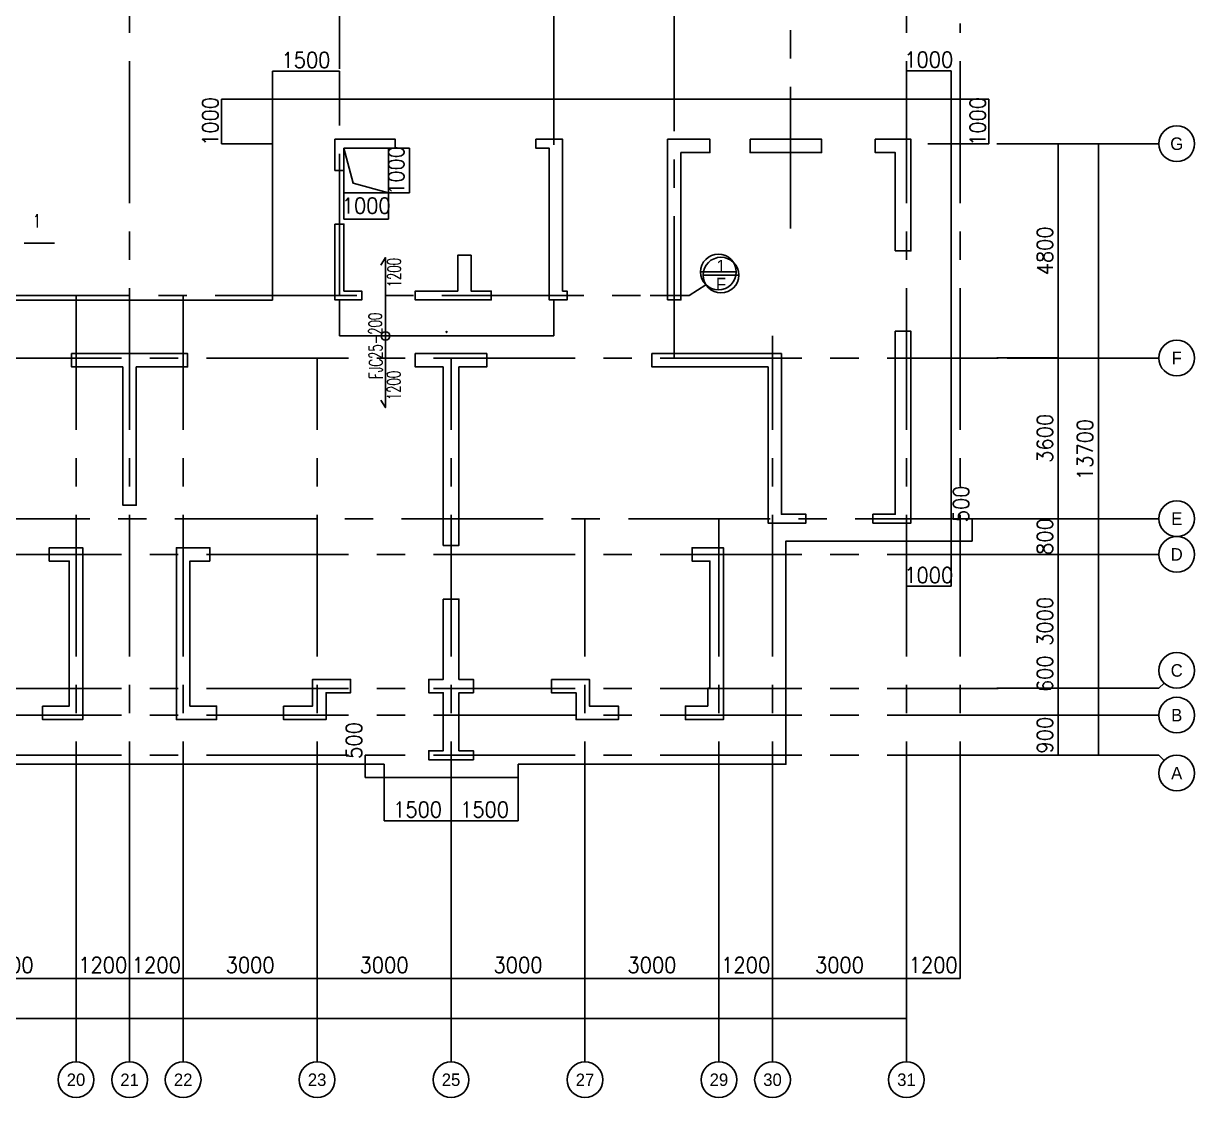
# Model space of a CAD drawing. Extents: x 628064 to 789462, y -248497 to 145317.
# Drawn here: x 701262 to 727493, y 17144 to 41208 of the extents above; entities that cross this region are included whole.
import ezdxf
from ezdxf.enums import TextEntityAlignment as Align

# ---------------------------------------------------------------- set-up
doc = ezdxf.new("R2010")
doc.units = 0
doc.header["$LTSCALE"] = 100
doc.linetypes.add('CENTER', pattern=[50.800000000000004, 31.75, -6.35, 6.35, -6.35])
for name, color, linetype in [('1508', 2, 'Continuous'), ('AXIS', 3, 'Continuous'), ('DIM', 3, 'Continuous'), ('dim-wall', 7, 'Continuous'), ('JSK', 4, 'Continuous'), ('PAXIS', 253, 'CENTER'), ('PUB_DIM', 3, 'Continuous'), ('s索引', 6, 'Continuous'), ('支座钢筋标注', 173, 'Continuous'), ('板底钢筋', 24, 'Continuous'), ('砼墙', 3, 'Continuous')]:
    doc.layers.add(name, color=color, linetype=linetype)
doc.styles.add('cadreader_textstyle', font='cadreader_textstyle')
doc.styles.get("Standard").update_dxf_attribs({"font": 'standard'})
doc.dimstyles.get("Standard").update_dxf_attribs({"dimtxt": 351, "dimasz": 0.18, "dimexe": 0.18, "dimexo": 0.0625, "dimgap": 0.09, "dimtad": 0, "dimtoh": 1, "dimdec": 0, "dimzin": 0, "dimdsep": 46, "dimcen": 0.09, "dimadec": 0, "dimazin": 0, "dimtfac": 1, "dimtdec": 4, "dimtofl": 0, "dimtmove": 0, "dimatfit": 3, "dimfxl": 250, "dimtolj": 1, "dimtzin": 0, "dimarcsym": 0})

# ---------------------------------------------------------------- blocks, each defined once
blk = doc.blocks.new('*D343')
at = {"layer": 'PUB_DIM', "color": 0, "linetype": 'ByBlock', "lineweight": -2}
for p, q in [((671840.0214412387, 21945.73490595532), (671840.0214412387, 18913.47381336927)), ((721040.0214412382, 21945.73490595532), (721040.0214412382, 18913.47381336927)), ((671840.0214412387, 18913.65381336927), (721040.0214412382, 18913.65381336927))]:
    blk.add_line(p, q, dxfattribs=at)
for points in [[(671840.0214412387, 18913.65381336927), (671840.2014412388, 18913.68378586463), (671840.2014412388, 18913.62384087391)], [(721040.0214412382, 18913.65381336927), (721039.8414412382, 18913.62384087391), (721039.8414412382, 18913.68378586463)]]:
    blk.add_solid(points, dxfattribs=at)
at = {"layer": 'PUB_DIM', "color": 0, "linetype": 'Continuous', "lineweight": -2, "insert": (696440.0214412385, 19213.65381336927), "char_height": 351, "width": 1168.050000000001, "attachment_point": 5}
blk.add_mtext('49200', dxfattribs=at)
blk = doc.blocks.new('*D565')
at = {"layer": 'PUB_DIM', "color": 0, "linetype": 'ByBlock', "lineweight": -2}
for p, q in [((723066.3056845691, 25713.34256785729), (724440.2015199206, 25713.34256785729)), ((724440.0215199206, 24813.65380060899), (724440.0215199206, 25713.34256785729)), ((723066.3056845691, 24813.65380060899), (724440.2015199206, 24813.65380060899))]:
    blk.add_line(p, q, dxfattribs=at)
for points in [[(724440.0215199206, 25713.34256785729), (724440.051492416, 25713.16256785729), (724439.9915474252, 25713.16256785729)], [(724440.0215199206, 24813.65380060899), (724439.9915474252, 24813.83380060899), (724440.051492416, 24813.83380060899)]]:
    blk.add_solid(points, dxfattribs=at)
at = {"layer": 'PUB_DIM', "color": 0, "linetype": 'Continuous', "lineweight": -2, "insert": (724140.0215199206, 25263.49818423326), "char_height": 351, "width": 651.2999999999993, "attachment_point": 5, "rotation": 90}
blk.add_mtext('900', dxfattribs=at)
blk = doc.blocks.new('*D247')
at = {"layer": 'PUB_DIM', "color": 0, "linetype": 'ByBlock', "lineweight": -2}
for p, q in [((723066.3056845691, 29313.34256785741), (724440.2015199206, 29313.34256785741)), ((724440.0215199206, 26313.65341672865), (724440.0215199206, 29313.34256785741)), ((723066.3056845691, 26313.65341672865), (724440.2015199206, 26313.65341672865))]:
    blk.add_line(p, q, dxfattribs=at)
for points in [[(724440.0215199206, 29313.34256785741), (724440.051492416, 29313.16256785741), (724439.9915474252, 29313.16256785741)], [(724440.0215199206, 26313.65341672865), (724439.9915474252, 26313.83341672865), (724440.051492416, 26313.83341672865)]]:
    blk.add_solid(points, dxfattribs=at)
at = {"layer": 'PUB_DIM', "color": 0, "linetype": 'Continuous', "lineweight": -2, "insert": (724140.0215199206, 27813.49799229315), "char_height": 351, "width": 912.5999999999997, "attachment_point": 5, "rotation": 90}
blk.add_mtext('3000', dxfattribs=at)
blk = doc.blocks.new('*D354')
at = {"layer": 'PUB_DIM', "color": 0, "linetype": 'ByBlock', "lineweight": -2}
for p, q in [((723066.3056845691, 38513.65380060899), (725340.2015199206, 38513.65380060899)), ((725340.0215199206, 24813.65380060899), (725340.0215199206, 38513.65380060899)), ((723066.3056845691, 24813.65380060899), (725340.2015199206, 24813.65380060899))]:
    blk.add_line(p, q, dxfattribs=at)
for points in [[(725340.0215199206, 38513.65380060899), (725340.051492416, 38513.47380060899), (725339.9915474252, 38513.47380060899)], [(725340.0215199206, 24813.65380060899), (725339.9915474252, 24813.83380060899), (725340.051492416, 24813.83380060899)]]:
    blk.add_solid(points, dxfattribs=at)
at = {"layer": 'PUB_DIM', "color": 0, "linetype": 'Continuous', "lineweight": -2, "insert": (725040.0215199206, 31663.65380060911), "char_height": 351, "width": 1056.899999999999, "attachment_point": 5, "rotation": 90}
blk.add_mtext('13700', dxfattribs=at)
blk = doc.blocks.new('*D87')
at = {"layer": 'PUB_DIM', "color": 0, "linetype": 'ByBlock', "lineweight": -2}
for p, q in [((721040.0214412364, 21945.73490595532), (721040.0214412364, 19813.47381336927)), ((722240.0213625551, 21945.73490595532), (722240.0213625551, 19813.47381336927)), ((721040.0214412364, 19813.65381336927), (722240.0213625551, 19813.65381336927))]:
    blk.add_line(p, q, dxfattribs=at)
for points in [[(721040.0214412364, 19813.65381336927), (721040.2014412364, 19813.68378586463), (721040.2014412364, 19813.62384087391)], [(722240.0213625551, 19813.65381336927), (722239.841362555, 19813.62384087391), (722239.841362555, 19813.68378586463)]]:
    blk.add_solid(points, dxfattribs=at)
at = {"layer": 'PUB_DIM', "color": 0, "linetype": 'Continuous', "lineweight": -2, "insert": (721640.0214018957, 20113.65381336927), "char_height": 351, "width": 807.299999999999, "attachment_point": 5}
blk.add_mtext('1200', dxfattribs=at)
blk = doc.blocks.new('*D517')
at = {"layer": 'PUB_DIM', "color": 0, "linetype": 'ByBlock', "lineweight": -2}
for p, q in [((718040.0214412364, 21945.73490595532), (718040.0214412364, 19813.47381336927)), ((721040.0214412364, 21945.73490595532), (721040.0214412364, 19813.47381336927)), ((718040.0214412364, 19813.65381336927), (721040.0214412364, 19813.65381336927))]:
    blk.add_line(p, q, dxfattribs=at)
for points in [[(718040.0214412364, 19813.65381336927), (718040.2014412364, 19813.68378586463), (718040.2014412364, 19813.62384087391)], [(721040.0214412364, 19813.65381336927), (721039.8414412363, 19813.62384087391), (721039.8414412363, 19813.68378586463)]]:
    blk.add_solid(points, dxfattribs=at)
at = {"layer": 'PUB_DIM', "color": 0, "linetype": 'Continuous', "lineweight": -2, "insert": (719540.0214412363, 20113.65381336927), "char_height": 351, "width": 912.5999999999997, "attachment_point": 5}
blk.add_mtext('3000', dxfattribs=at)
blk = doc.blocks.new('*D152')
at = {"layer": 'PUB_DIM', "color": 0, "linetype": 'ByBlock', "lineweight": -2}
for p, q in [((716840.0214412368, 21945.73490595532), (716840.0214412368, 19813.47381336927)), ((718040.0214412364, 21945.73490595532), (718040.0214412364, 19813.47381336927)), ((716840.0214412368, 19813.65381336927), (718040.0214412364, 19813.65381336927))]:
    blk.add_line(p, q, dxfattribs=at)
for points in [[(716840.0214412368, 19813.65381336927), (716840.2014412369, 19813.68378586463), (716840.2014412369, 19813.62384087391)], [(718040.0214412364, 19813.65381336927), (718039.8414412363, 19813.62384087391), (718039.8414412363, 19813.68378586463)]]:
    blk.add_solid(points, dxfattribs=at)
at = {"layer": 'PUB_DIM', "color": 0, "linetype": 'Continuous', "lineweight": -2, "insert": (717440.0214412367, 20113.65381336927), "char_height": 351, "width": 807.299999999999, "attachment_point": 5}
blk.add_mtext('1200', dxfattribs=at)
blk = doc.blocks.new('*D597')
at = {"layer": 'PUB_DIM', "color": 0, "linetype": 'ByBlock', "lineweight": -2}
for p, q in [((713840.0214412365, 21945.73490595532), (713840.0214412365, 19813.47381336927)), ((716840.0214412368, 21945.73490595532), (716840.0214412368, 19813.47381336927)), ((713840.0214412365, 19813.65381336927), (716840.0214412368, 19813.65381336927))]:
    blk.add_line(p, q, dxfattribs=at)
for points in [[(713840.0214412365, 19813.65381336927), (713840.2014412365, 19813.68378586463), (713840.2014412365, 19813.62384087391)], [(716840.0214412368, 19813.65381336927), (716839.8414412368, 19813.62384087391), (716839.8414412368, 19813.68378586463)]]:
    blk.add_solid(points, dxfattribs=at)
at = {"layer": 'PUB_DIM', "color": 0, "linetype": 'Continuous', "lineweight": -2, "insert": (715340.0214412366, 20113.65381336927), "char_height": 351, "width": 912.5999999999997, "attachment_point": 5}
blk.add_mtext('3000', dxfattribs=at)
blk = doc.blocks.new('*D313')
at = {"layer": 'PUB_DIM', "color": 0, "linetype": 'ByBlock', "lineweight": -2}
for p, q in [((710840.021441236, 21945.73490595532), (710840.021441236, 19813.47381336927)), ((713840.0214412365, 21945.73490595532), (713840.0214412365, 19813.47381336927)), ((710840.021441236, 19813.65381336927), (713840.0214412365, 19813.65381336927))]:
    blk.add_line(p, q, dxfattribs=at)
for points in [[(710840.021441236, 19813.65381336927), (710840.2014412361, 19813.68378586463), (710840.2014412361, 19813.62384087391)], [(713840.0214412365, 19813.65381336927), (713839.8414412364, 19813.62384087391), (713839.8414412364, 19813.68378586463)]]:
    blk.add_solid(points, dxfattribs=at)
at = {"layer": 'PUB_DIM', "color": 0, "linetype": 'Continuous', "lineweight": -2, "insert": (712340.0214412363, 20113.65381336927), "char_height": 351, "width": 912.5999999999997, "attachment_point": 5}
blk.add_mtext('3000', dxfattribs=at)
blk = doc.blocks.new('*D748')
at = {"layer": 'PUB_DIM', "color": 0, "linetype": 'ByBlock', "lineweight": -2}
for p, q in [((707840.0214412361, 21945.73490595532), (707840.0214412361, 19813.47381336927)), ((710840.021441236, 21945.73490595532), (710840.021441236, 19813.47381336927)), ((707840.0214412361, 19813.65381336927), (710840.021441236, 19813.65381336927))]:
    blk.add_line(p, q, dxfattribs=at)
for points in [[(707840.0214412361, 19813.65381336927), (707840.2014412362, 19813.68378586463), (707840.2014412362, 19813.62384087391)], [(710840.021441236, 19813.65381336927), (710839.841441236, 19813.62384087391), (710839.841441236, 19813.68378586463)]]:
    blk.add_solid(points, dxfattribs=at)
at = {"layer": 'PUB_DIM', "color": 0, "linetype": 'Continuous', "lineweight": -2, "insert": (709340.0214412361, 20113.65381336927), "char_height": 351, "width": 912.5999999999997, "attachment_point": 5}
blk.add_mtext('3000', dxfattribs=at)
blk = doc.blocks.new('*D379')
at = {"layer": 'PUB_DIM', "color": 0, "linetype": 'ByBlock', "lineweight": -2}
for p, q in [((704840.0214412364, 21945.73490595532), (704840.0214412364, 19813.47381336927)), ((707840.0214412361, 21945.73490595532), (707840.0214412361, 19813.47381336927)), ((704840.0214412364, 19813.65381336927), (707840.0214412361, 19813.65381336927))]:
    blk.add_line(p, q, dxfattribs=at)
for points in [[(704840.0214412364, 19813.65381336927), (704840.2014412364, 19813.68378586463), (704840.2014412364, 19813.62384087391)], [(707840.0214412361, 19813.65381336927), (707839.8414412361, 19813.62384087391), (707839.8414412361, 19813.68378586463)]]:
    blk.add_solid(points, dxfattribs=at)
at = {"layer": 'PUB_DIM', "color": 0, "linetype": 'Continuous', "lineweight": -2, "insert": (706340.0214412363, 20113.65381336927), "char_height": 351, "width": 912.5999999999997, "attachment_point": 5}
blk.add_mtext('3000', dxfattribs=at)
blk = doc.blocks.new('*D65')
at = {"layer": 'PUB_DIM', "color": 0, "linetype": 'ByBlock', "lineweight": -2}
for p, q in [((703640.0214412364, 21945.73490595532), (703640.0214412364, 19813.47381336927)), ((704840.0214412364, 21945.73490595532), (704840.0214412364, 19813.47381336927)), ((703640.0214412364, 19813.65381336927), (704840.0214412364, 19813.65381336927))]:
    blk.add_line(p, q, dxfattribs=at)
for points in [[(703640.0214412364, 19813.65381336927), (703640.2014412364, 19813.68378586463), (703640.2014412364, 19813.62384087391)], [(704840.0214412364, 19813.65381336927), (704839.8414412363, 19813.62384087391), (704839.8414412363, 19813.68378586463)]]:
    blk.add_solid(points, dxfattribs=at)
at = {"layer": 'PUB_DIM', "color": 0, "linetype": 'Continuous', "lineweight": -2, "insert": (704240.0214412364, 20113.65381336927), "char_height": 351, "width": 807.299999999999, "attachment_point": 5}
blk.add_mtext('1200', dxfattribs=at)
blk = doc.blocks.new('*D632')
at = {"layer": 'PUB_DIM', "color": 0, "linetype": 'ByBlock', "lineweight": -2}
for p, q in [((702440.0214412378, 21945.73490595532), (702440.0214412378, 19813.47381336927)), ((703640.0214412364, 21945.73490595532), (703640.0214412364, 19813.47381336927)), ((702440.0214412378, 19813.65381336927), (703640.0214412364, 19813.65381336927))]:
    blk.add_line(p, q, dxfattribs=at)
for points in [[(702440.0214412378, 19813.65381336927), (702440.2014412378, 19813.68378586463), (702440.2014412378, 19813.62384087391)], [(703640.0214412364, 19813.65381336927), (703639.8414412363, 19813.62384087391), (703639.8414412363, 19813.68378586463)]]:
    blk.add_solid(points, dxfattribs=at)
at = {"layer": 'PUB_DIM', "color": 0, "linetype": 'Continuous', "lineweight": -2, "insert": (703040.0214412371, 20113.65381336927), "char_height": 351, "width": 807.299999999999, "attachment_point": 5}
blk.add_mtext('1200', dxfattribs=at)
blk = doc.blocks.new('*D359')
at = {"layer": 'PUB_DIM', "color": 0, "linetype": 'ByBlock', "lineweight": -2}
for p, q in [((699440.0214412374, 21945.73490595532), (699440.0214412374, 19813.47381336927)), ((702440.0214412378, 21945.73490595532), (702440.0214412378, 19813.47381336927)), ((699440.0214412374, 19813.65381336927), (702440.0214412378, 19813.65381336927))]:
    blk.add_line(p, q, dxfattribs=at)
for points in [[(699440.0214412374, 19813.65381336927), (699440.2014412375, 19813.68378586463), (699440.2014412375, 19813.62384087391)], [(702440.0214412378, 19813.65381336927), (702439.8414412377, 19813.62384087391), (702439.8414412377, 19813.68378586463)]]:
    blk.add_solid(points, dxfattribs=at)
at = {"layer": 'PUB_DIM', "color": 0, "linetype": 'Continuous', "lineweight": -2, "insert": (700940.0214412377, 20113.65381336927), "char_height": 351, "width": 912.5999999999997, "attachment_point": 5}
blk.add_mtext('3000', dxfattribs=at)
blk = doc.blocks.new('*D454')
at = {"layer": 'PUB_DIM', "color": 0, "linetype": 'ByBlock', "lineweight": -2}
for p, q in [((723066.3056845691, 30113.6538133716), (724440.2015199206, 30113.6538133716)), ((724440.0215199206, 29313.65380060876), (724440.0215199206, 30113.6538133716)), ((723066.3056845691, 29313.65380060876), (724440.2015199206, 29313.65380060876))]:
    blk.add_line(p, q, dxfattribs=at)
for points in [[(724440.0215199206, 30113.6538133716), (724440.051492416, 30113.4738133716), (724439.9915474252, 30113.4738133716)], [(724440.0215199206, 29313.65380060876), (724439.9915474252, 29313.83380060876), (724440.051492416, 29313.83380060876)]]:
    blk.add_solid(points, dxfattribs=at)
at = {"layer": 'PUB_DIM', "color": 0, "linetype": 'Continuous', "lineweight": -2, "insert": (724140.0215199206, 29713.6538069903), "char_height": 351, "width": 663.0000000000007, "attachment_point": 5, "rotation": 90}
blk.add_mtext('800', dxfattribs=at)
blk = doc.blocks.new('*D132')
at = {"layer": 'PUB_DIM', "color": 0, "linetype": 'ByBlock', "lineweight": -2}
for p, q in [((723066.3056845691, 33713.65380060899), (724440.2015199206, 33713.65380060899)), ((724440.0215199206, 30113.6538133716), (724440.0215199206, 33713.65380060899)), ((723066.3056845691, 30113.6538133716), (724440.2015199206, 30113.6538133716))]:
    blk.add_line(p, q, dxfattribs=at)
for points in [[(724440.0215199206, 33713.65380060899), (724440.051492416, 33713.47380060899), (724439.9915474252, 33713.47380060899)], [(724440.0215199206, 30113.6538133716), (724439.9915474252, 30113.8338133716), (724440.051492416, 30113.8338133716)]]:
    blk.add_solid(points, dxfattribs=at)
at = {"layer": 'PUB_DIM', "color": 0, "linetype": 'Continuous', "lineweight": -2, "insert": (724140.0215199206, 31913.65380699041), "char_height": 351, "width": 906.7499999999995, "attachment_point": 5, "rotation": 90}
blk.add_mtext('3600', dxfattribs=at)
blk = doc.blocks.new('*D518')
at = {"layer": 'PUB_DIM', "color": 0, "linetype": 'ByBlock', "lineweight": -2}
for p, q in [((723066.3056845691, 38513.65380060891), (724440.2015199206, 38513.65380060891)), ((724440.0215199206, 33713.65380060899), (724440.0215199206, 38513.65380060891)), ((723066.3056845691, 33713.65380060899), (724440.2015199206, 33713.65380060899))]:
    blk.add_line(p, q, dxfattribs=at)
for points in [[(724440.0215199206, 38513.65380060891), (724440.051492416, 38513.47380060891), (724439.9915474252, 38513.47380060891)], [(724440.0215199206, 33713.65380060899), (724439.9915474252, 33713.83380060899), (724440.051492416, 33713.83380060899)]]:
    blk.add_solid(points, dxfattribs=at)
at = {"layer": 'PUB_DIM', "color": 0, "linetype": 'Continuous', "lineweight": -2, "insert": (724140.0215199206, 36113.65380060906), "char_height": 351, "width": 924.2999999999987, "attachment_point": 5, "rotation": 90}
blk.add_mtext('4800', dxfattribs=at)
blk = doc.blocks.new('*D197')
at = {"layer": 'PUB_DIM', "color": 0, "linetype": 'ByBlock', "lineweight": -2}
for p, q in [((723066.3056845691, 26313.65341672865), (724440.2015199206, 26313.65341672865)), ((724440.0215199206, 25713.34256785729), (724440.0215199206, 26313.65341672865)), ((723066.3056845691, 25713.34256785729), (724440.2015199206, 25713.34256785729))]:
    blk.add_line(p, q, dxfattribs=at)
for points in [[(724440.0215199206, 26313.65341672865), (724440.051492416, 26313.47341672865), (724439.9915474252, 26313.47341672865)], [(724440.0215199206, 25713.34256785729), (724439.9915474252, 25713.52256785729), (724440.051492416, 25713.52256785729)]]:
    blk.add_solid(points, dxfattribs=at)
at = {"layer": 'PUB_DIM', "color": 0, "linetype": 'Continuous', "lineweight": -2, "insert": (724140.0215199206, 26639.39341672877), "char_height": 351, "width": 651.2999999999993, "attachment_point": 5, "rotation": 90}
blk.add_mtext('600', dxfattribs=at)
blk = doc.blocks.new('*D229')
at = {"layer": 'dim-wall', "color": 0, "linetype": 'ByBlock', "lineweight": -2}
for p, q in [((708340.0215194642, 35013.5913007126), (708340.0215194642, 34206.26487585476)), ((713140.0215194642, 35013.5913007126), (713140.0215194642, 34206.26487585476)), ((708340.0215194642, 34206.44487585476), (713140.0215194642, 34206.44487585476))]:
    blk.add_line(p, q, dxfattribs=at)
for points in [[(708340.0215194642, 34206.44487585476), (708340.2015194643, 34206.47484835012), (708340.2015194643, 34206.4149033594)], [(713140.0215194642, 34206.44487585476), (713139.8415194642, 34206.4149033594), (713139.8415194642, 34206.47484835012)]]:
    blk.add_solid(points, dxfattribs=at)
at = {"layer": 'dim-wall', "color": 0, "linetype": 'Continuous', "lineweight": -2, "insert": (710740.0215194643, 34456.44487585476), "char_height": 351, "width": 23.40000000000005, "attachment_point": 5}
blk.add_mtext('.', dxfattribs=at)
blk = doc.blocks.new('*D273')
at = {"layer": 'dim-wall', "color": 0, "linetype": 'ByBlock', "lineweight": -2}
for p, q in [((708440.0214417984, 37413.59130071216), (708440.0214417984, 36823.74567643147)), ((709439.9863160866, 37413.59242351274), (709439.9863160866, 36823.74567643147)), ((708440.0214417984, 36823.92567643147), (709439.9863160866, 36823.92567643147))]:
    blk.add_line(p, q, dxfattribs=at)
for points in [[(708440.0214417984, 36823.92567643147), (708440.2014417985, 36823.95564892683), (708440.2014417985, 36823.89570393611)], [(709439.9863160866, 36823.92567643147), (709439.8063160866, 36823.89570393611), (709439.8063160866, 36823.95564892683)]]:
    blk.add_solid(points, dxfattribs=at)
at = {"layer": 'dim-wall', "color": 0, "linetype": 'Continuous', "lineweight": -2, "insert": (708940.0038789425, 37123.92567643147), "char_height": 351, "width": 807.299999999999, "attachment_point": 5}
blk.add_mtext('1000', dxfattribs=at)
blk = doc.blocks.new('*D692')
at = {"layer": 'dim-wall', "color": 0, "linetype": 'ByBlock', "lineweight": -2}
for p, q in [((709440.0839417975, 38413.65380071048), (709911.7564467151, 38413.65380071048)), ((709911.576446715, 38413.65380071048), (709911.576446715, 37413.65492351274)), ((709440.0839417984, 37413.65492351274), (709911.7564467151, 37413.65492351274))]:
    blk.add_line(p, q, dxfattribs=at)
for points in [[(709911.576446715, 38413.65380071048), (709911.6064192104, 38413.47380071048), (709911.5464742196, 38413.47380071048)], [(709911.576446715, 37413.65492351274), (709911.5464742196, 37413.83492351274), (709911.6064192104, 37413.83492351274)]]:
    blk.add_solid(points, dxfattribs=at)
at = {"layer": 'dim-wall', "color": 0, "linetype": 'Continuous', "lineweight": -2, "insert": (709611.576446715, 37913.65436211172), "char_height": 351, "width": 807.299999999999, "attachment_point": 5, "rotation": 90}
blk.add_mtext('1000', dxfattribs=at)
blk = doc.blocks.new('*D211')
at = {"layer": 'DIM', "color": 0, "linetype": 'ByBlock', "lineweight": -2}
for p, q in [((709340.0215492687, 24312.28023980907), (709340.0215492687, 23347.14275405412)), ((710840.021455969, 24312.28023980905), (710840.021455969, 23347.14275405412)), ((709340.0215492687, 23347.32275405412), (710840.021455969, 23347.32275405412))]:
    blk.add_line(p, q, dxfattribs=at)
for points in [[(709340.0215492687, 23347.32275405412), (709340.2015492688, 23347.35272654948), (709340.2015492688, 23347.29278155876)], [(710840.021455969, 23347.32275405412), (710839.8414559689, 23347.29278155876), (710839.8414559689, 23347.35272654948)]]:
    blk.add_solid(points, dxfattribs=at)
at = {"layer": 'DIM', "color": 0, "linetype": 'Continuous', "lineweight": -2, "insert": (710090.0215026188, 23597.32275405412), "char_height": 351, "width": 807.299999999999, "attachment_point": 5}
blk.add_mtext('1500', dxfattribs=at)
blk = doc.blocks.new('*D643')
at = {"layer": 'DIM', "color": 0, "linetype": 'ByBlock', "lineweight": -2}
for p, q in [((710840.021455969, 24312.28023980905), (710840.021455969, 23347.14275405412)), ((712340.0215492686, 24312.28023980904), (712340.0215492686, 23347.14275405412)), ((710840.021455969, 23347.32275405412), (712340.0215492686, 23347.32275405412))]:
    blk.add_line(p, q, dxfattribs=at)
for points in [[(710840.021455969, 23347.32275405412), (710840.201455969, 23347.35272654948), (710840.201455969, 23347.29278155876)], [(712340.0215492686, 23347.32275405412), (712339.8415492686, 23347.29278155876), (712339.8415492686, 23347.35272654948)]]:
    blk.add_solid(points, dxfattribs=at)
at = {"layer": 'DIM', "color": 0, "linetype": 'Continuous', "lineweight": -2, "insert": (711590.0215026188, 23597.32275405412), "char_height": 351, "width": 807.299999999999, "attachment_point": 5}
blk.add_mtext('1500', dxfattribs=at)
blk = doc.blocks.new('*D299')
at = {"layer": 'DIM', "color": 0, "linetype": 'ByBlock', "lineweight": -2}
for p, q in [((709339.9590492687, 24812.34256785729), (708917.9333235604, 24812.34256785729)), ((708918.1133235605, 24312.34273980907), (708918.1133235605, 24812.34256785729)), ((709339.9590492687, 24312.34273980907), (708917.9333235604, 24312.34273980907))]:
    blk.add_line(p, q, dxfattribs=at)
for points in [[(708918.1133235605, 24812.34256785729), (708918.1432960558, 24812.16256785729), (708918.083351065, 24812.16256785729)], [(708918.1133235605, 24312.34273980907), (708918.083351065, 24312.52273980907), (708918.1432960558, 24312.52273980907)]]:
    blk.add_solid(points, dxfattribs=at)
at = {"layer": 'DIM', "color": 0, "linetype": 'Continuous', "lineweight": -2, "insert": (708668.1133235605, 25143.9325678574), "char_height": 351, "width": 663.0000000000007, "attachment_point": 5, "rotation": 90}
blk.add_mtext('500', dxfattribs=at)
blk = doc.blocks.new('*D361')
at = {"layer": 'DIM', "color": 0, "linetype": 'ByBlock', "lineweight": -2}
for p, q in [((721522.2598018035, 39512.3423501966), (722887.7497982192, 39512.34233906912)), ((722887.5697900701, 38512.34235183221), (722887.5697982191, 39512.34233907059)), ((721522.2597936344, 38512.34236295822), (722887.7497900701, 38512.34235183074))]:
    blk.add_line(p, q, dxfattribs=at)
for points in [[(722887.5697982191, 39512.34233907059), (722887.599770713, 39512.16233907035), (722887.5398257223, 39512.16233907084)], [(722887.5697900701, 38512.34235183221), (722887.5398175762, 38512.52235183246), (722887.5997625669, 38512.52235183196)]]:
    blk.add_solid(points, dxfattribs=at)
at = {"layer": 'DIM', "color": 0, "linetype": 'Continuous', "lineweight": -2, "insert": (722637.5697982191, 39012.34235657804), "char_height": 351, "width": 807.299999999999, "attachment_point": 5, "rotation": 89.99999953309253}
blk.add_mtext('1000', dxfattribs=at)
blk = doc.blocks.new('*D29')
at = {"layer": 'DIM', "color": 0, "linetype": 'ByBlock', "lineweight": -2}
for p, q in [((721040.0215125396, 39512.40485413605), (721040.0215177219, 40147.19841238781)), ((721040.0215177204, 40147.01841238781), (722040.0215414106, 40147.01840422418)), ((722040.0215362298, 39512.40484596695), (722040.0215414121, 40147.19840422418))]:
    blk.add_line(p, q, dxfattribs=at)
for points in [[(721040.0215177204, 40147.01841238781), (721040.2015177207, 40147.04838488169), (721040.2015177201, 40146.98843989098)], [(722040.0215414106, 40147.01840422418), (722039.8415414103, 40146.98843173029), (722039.8415414109, 40147.04837672101)]]:
    blk.add_solid(points, dxfattribs=at)
at = {"layer": 'DIM', "color": 0, "linetype": 'Continuous', "lineweight": -2, "insert": (721540.0215316063, 40397.01840830599), "char_height": 351, "width": 807.299999999999, "attachment_point": 5, "rotation": 359.99999953225876}
blk.add_mtext('1000', dxfattribs=at)
blk = doc.blocks.new('*D463')
at = {"layer": 'DIM', "color": 0, "linetype": 'ByBlock', "lineweight": -2}
for p, q in [((721703.3950369701, 30112.34236147851), (722514.7084304726, 30112.34235486706)), ((722514.5284304726, 30112.34235486852), (722514.528426398, 29612.34234210689)), ((721703.3950328855, 29612.34234871688), (722514.7084263981, 29612.34234210543))]:
    blk.add_line(p, q, dxfattribs=at)
for points in [[(722514.5284304726, 30112.34235486852), (722514.5584029665, 30112.16235486828), (722514.4984579758, 30112.16235486877)], [(722514.528426398, 29612.34234210689), (722514.4984539042, 29612.52234210714), (722514.5583988948, 29612.52234210665)]]:
    blk.add_solid(points, dxfattribs=at)
at = {"layer": 'DIM', "color": 0, "linetype": 'Continuous', "lineweight": -2, "insert": (722264.5284311376, 30443.93236147914), "char_height": 351, "width": 663.0000000000007, "attachment_point": 5, "rotation": 89.99999953309253}
blk.add_mtext('500', dxfattribs=at)
blk = doc.blocks.new('*D135')
at = {"layer": 'DIM', "color": 0, "linetype": 'ByBlock', "lineweight": -2}
for p, q in [((706840.0215362296, 39512.40497013713), (706840.0215413449, 40138.98575018325)), ((708340.0215107278, 40138.80573793782), (706840.0215413434, 40138.80575018325)), ((708340.021505614, 39512.40495788349), (708340.0215107293, 40138.98573793782))]:
    blk.add_line(p, q, dxfattribs=at)
for points in [[(706840.0215413434, 40138.80575018325), (706840.2015413437, 40138.83572267714), (706840.2015413431, 40138.77577768642)], [(708340.0215107278, 40138.80573793782), (708339.8415107275, 40138.77576544393), (708339.8415107281, 40138.83571043464)]]:
    blk.add_solid(points, dxfattribs=at)
at = {"layer": 'DIM', "color": 0, "linetype": 'Continuous', "lineweight": -2, "insert": (707590.0215280765, 40388.80574406053), "char_height": 351, "width": 807.299999999999, "attachment_point": 5, "rotation": 359.99999953225876}
blk.add_mtext('1500', dxfattribs=at)
blk = doc.blocks.new('*D619')
at = {"layer": 'DIM', "color": 0, "linetype": 'ByBlock', "lineweight": -2}
for p, q in [((706839.9590362292, 39512.34247013764), (705697.7436254531, 39512.34247944564)), ((705697.9236254531, 39512.34247944417), (705697.9236173041, 38512.34249220579)), ((706839.9590280601, 38512.34248289926), (705697.743617304, 38512.34249220726))]:
    blk.add_line(p, q, dxfattribs=at)
for points in [[(705697.9236254531, 39512.34247944417), (705697.953597947, 39512.16247944393), (705697.8936529564, 39512.16247944442)], [(705697.9236173041, 38512.34249220579), (705697.8936448102, 38512.52249220604), (705697.9535898009, 38512.52249220554)]]:
    blk.add_solid(points, dxfattribs=at)
at = {"layer": 'DIM', "color": 0, "linetype": 'Continuous', "lineweight": -2, "insert": (705447.9236173041, 39012.34247651806), "char_height": 351, "width": 807.299999999999, "attachment_point": 5, "rotation": 89.99999953309253}
blk.add_mtext('1000', dxfattribs=at)
blk = doc.blocks.new('*D388')
at = {"layer": 'DIM', "color": 0, "linetype": 'ByBlock', "lineweight": -2}
for p, q in [((721040.0214721014, 29612.27985005152), (721040.0214638211, 28597.98065019441)), ((722040.0214553549, 29612.27984596695), (722040.0214470745, 28597.98064203079)), ((722040.021447076, 28598.16064203079), (721040.0214638226, 28598.16065019441))]:
    blk.add_line(p, q, dxfattribs=at)
for points in [[(721040.0214638226, 28598.16065019441), (721040.2014638229, 28598.1906226883), (721040.2014638223, 28598.13067769758)], [(722040.021447076, 28598.16064203079), (722039.8414470757, 28598.1306695369), (722039.8414470763, 28598.19061452762)]]:
    blk.add_solid(points, dxfattribs=at)
at = {"layer": 'DIM', "color": 0, "linetype": 'Continuous', "lineweight": -2, "insert": (721540.02145749, 28848.1606461126), "char_height": 351, "width": 807.299999999999, "attachment_point": 5, "rotation": 359.99999953225876}
blk.add_mtext('1000', dxfattribs=at)
blk = doc.blocks.new('ts_idx')
at = {"color": 0, "linetype": 'ByBlock', "lineweight": -2}
blk.add_line((-0.5, 0), (0.5, 0), dxfattribs=at)
blk.add_circle((0, 0), 0.5, dxfattribs=at)

msp = doc.modelspace()

# ---------------------------------------------------------------- linework, layer by layer
at = {"layer": '1508'}
for points in [[(712340.0215473445, 24612.34255509567), (718340.0215163891, 24612.34255509567), (718340.0215163891, 29612.34255509567), (722040.0215163891, 29612.34255509567), (722040.0215163891, 39512.34255509567), (706840.021516389, 39512.34255509567), (706840.021516389, 35012.34255509567), (700690.0215163891, 35012.34255509567), (700690.0215163891, 38412.34255509567), (696440.0215026188, 38412.34255509567)], [(696440.0215026188, 24312.34255509567), (697940.199912683, 24312.34255509564), (697940.1999107588, 24612.34255509567), (709340.0215473446, 24612.34255509567)], [(709340.0215473446, 24612.34273980906), (709340.0215492687, 24312.34273980907), (712340.0215492686, 24312.34273980904), (712340.0215473445, 24612.34273980906)]]:
    msp.add_lwpolyline(points, dxfattribs=at)
msp.add_lwpolyline([(718340.0214888486, 29612.34255509567), (718340.0214888486, 29612.34255509567)], close=True, dxfattribs=at)
at = {"layer": 'AXIS'}
for p, q in [((703640.0210379127, 41207.84351703017), (703640.0210542509, 45207.84351703017)), ((708340.0210218754, 41207.84349783285), (708340.0210382134, 45207.84349783284)), ((713140.0209588183, 41207.84347822708), (713140.0209751565, 45207.84347822708)), ((715840.0209002511, 41207.84346719883), (715840.0209165892, 45207.84346719882)), ((721040.0208257415, 41207.84344595926), (721040.0208420797, 45207.84344595925)), ((723294.7933955553, 38513.65381337137), (726693.346899344, 38513.65381337137)), ((716174.1414657814, 35112.3425678563), (716549.2853825125, 35353.41379738075)), ((715296.294598615, 35112.34256785732), (716174.1414657814, 35112.3425678563)), ((723294.7933955553, 33712.3425550984), (726693.346899344, 33712.3425550984)), ((723294.7933955553, 30113.6538133716), (726693.346899344, 30113.6538133716)), ((723294.7933955553, 29313.65380060876), (726693.346899344, 29313.65380060876)), ((723294.7933955553, 26313.65341672854), (726693.346899344, 26313.65341672854)), ((726810.5041868692, 26430.81070425393), (726693.346899344, 26313.65341672854)), ((723294.7933955553, 25712.34256785729), (726693.346899344, 25712.34256785729)), ((723294.7933955553, 24813.65380060899), (726693.346899344, 24813.65380060899)), ((726810.5041868692, 24696.49651308363), (726693.346899344, 24813.65380060899)), ((702440.021001661, 21944.48557091777), (702440.0209853228, 17944.48557091777)), ((703640.0209592308, 21944.48556601634), (703640.0209428926, 17944.48556601634)), ((704840.0209796445, 21944.48556111491), (704840.0209633062, 17944.4855611149)), ((707840.0209669097, 21944.48554886129), (707840.0209505715, 17944.48554886129)), ((710840.0209038525, 21944.48553660767), (710840.0208875143, 17944.48553660767)), ((713840.0208407955, 21944.48552435409), (713840.0208244573, 17944.48552435409)), ((716840.0207822283, 21944.48551210047), (716840.0207658901, 17944.48551210047)), ((718040.0207694934, 21944.48550719904), (718040.0207531552, 17944.48550719904)), ((721040.0207470597, 21944.48549494543), (721040.0207307215, 17944.48549494542))]:
    msp.add_line(p, q, dxfattribs=at)
at = {"layer": 'AXIS', "linetype": 'Continuous'}
msp.add_lwpolyline([(716485.8125000001, 35569.65625), (717285.8125000001, 35569.65625)], dxfattribs=at)
for centre in [(727093.346899344, 38513.65381337137), (716885.794598615, 35569.6579822232), (727093.346899344, 33712.3425550984), (727093.346899344, 30113.6538133716), (727093.346899344, 29313.65380060876), (727093.346899344, 26713.65341672854), (727093.346899344, 25712.34256785729), (727093.346899344, 24413.65380060899), (702440.020983689, 17544.48557091777), (703640.0209412589, 17544.48556601634), (704840.0209616726, 17544.4855611149), (707840.0209489377, 17544.48554886129), (710840.0208858807, 17544.48553660767), (713840.0208228235, 17544.48552435408), (716840.0207642564, 17544.48551210047), (718040.0207515216, 17544.48550719904), (721040.0207290878, 17544.48549494542)]:
    msp.add_circle(centre, 400, dxfattribs=at)
at = {"layer": 'dim-wall'}
msp.add_circle((709370.0725764382, 34206.44487585476), 96.21315443293996, dxfattribs=at)
at = {"layer": 'JSK', "linetype": 'Continuous'}
msp.add_lwpolyline([(708439.9863547857, 38413.65491307215), (708650.3273006815, 37626.6915657233), (709439.9863547848, 37413.65491307262)], dxfattribs=at)
at = {"layer": 'JSK'}
msp.add_lwpolyline([(709440.0214417975, 38413.65492351227), (708440.0214417975, 38413.65492351227), (708440.0214417984, 37413.65492351274), (709440.0214417984, 37413.65492351274)], close=True, dxfattribs=at)
at = {"layer": 'PAXIS'}
for p, q in [((703640.0214407824, 21944.48616044356), (703640.0215194642, 41207.84411145763)), ((708340.0215194642, 35112.34256785732), (708340.0215194642, 41207.8441114574)), ((713140.0215194642, 38490.85224722334), (713140.0215194642, 41207.8441114574)), ((715840.0215194642, 33712.34256785729), (715840.0215194642, 41207.8441114574)), ((718440.0215194642, 36612.34256785729), (718440.0215194642, 41207.8441114574)), ((721040.0214407824, 21944.48616044356), (721040.0215194642, 41207.8441114574)), ((722240.0214407824, 21944.48616044356), (722240.0215194642, 41207.8441114574)), ((669996.4292255221, 35112.34256785729), (715740.0215194643, 35112.34256785729)), ((702440.0214407824, 21944.48616044356), (702440.0215525744, 35112.34256785729)), ((704840.0214407824, 21944.48616044356), (704840.0215525744, 35112.34256785729)), ((718040.0214407824, 21944.48616044356), (718040.0215194642, 34212.34256785729)), ((669804.8927963495, 33712.34256785729), (723094.7933951735, 33712.34256785729)), ((707840.0214407825, 21944.48616044356), (707840.0215162573, 33712.34256785729)), ((710840.0214407824, 21944.48616044356), (710840.0215162574, 33712.34256785729)), ((723066.2432627946, 30112.34256785729), (669804.8927963495, 30112.34256785729)), ((713840.0214407824, 21944.48616044356), (713840.0214931682, 30112.34258795098)), ((716840.0214407824, 21944.48616044356), (716840.0215101255, 30112.34258795098)), ((669804.8927963495, 29312.34256785729), (723066.2432627946, 29312.34256785732)), ((669804.8927963495, 26312.34256785729), (723094.7933951735, 26312.34256785729)), ((669805.1515854119, 25712.34256785729), (723095.0521842361, 25712.34256785729)), ((669804.8927963495, 24812.34256785729), (723094.7933951735, 24812.34256785729))]:
    msp.add_line(p, q, dxfattribs=at)
at = {"layer": 's索引'}
msp.add_lwpolyline([(701276.3211725149, 36288.22877078285), (701954.8209493693, 36288.22877078285)], dxfattribs=at)
at = {"layer": '板底钢筋'}
msp.add_lwpolyline([(709270.0725764378, 32767.88121441221), (709370.0725764382, 32601.21403911925), (709370.0725764382, 35961.0943589522), (709270.072576438, 35794.42718365958)], dxfattribs=at)
at = {"layer": '砼墙'}
for points in [[(708240.0214417976, 37913.5698163376), (708240.0214417976, 38613.6538007126), (709590.0214417975, 38613.6538007126), (709590.0214417975, 38413.6538007126), (708440.0214417975, 38413.6538007126), (708440.0214417975, 37913.5698163376)], [(712740.0214417974, 38613.6538007126), (713340.0214417974, 38613.6538007126), (713340.0214417974, 35213.6538007126), (713440.0214417976, 35213.6538007126), (713440.0214417976, 35013.6538007126), (713040.0214417974, 35013.6538007126), (713040.0214417974, 38413.6538007126), (712740.0214417974, 38413.6538007126)], [(715690.0214417975, 35013.6538007126), (715690.0214417975, 38613.6538007126), (716640.0214417975, 38613.6538007126), (716640.0214417975, 38313.6538007126), (715990.0214417975, 38313.6538007126), (715990.0214417975, 35013.6538007126)], [(717539.3417542974, 38613.6538007126), (719140.0214417974, 38613.6538007126), (719140.0214417974, 38313.6538007126), (717539.3417542974, 38313.6538007126)], [(720790.0214417975, 36113.6538007126), (720790.0214417975, 38313.6538007126), (720340.0214417975, 38313.6538007126), (720340.0214417975, 38613.6538007126), (721140.0214417975, 38613.6538007126), (721140.0214417975, 36113.6538007126)], [(708240.0214417976, 36713.5698163376), (708440.0214417975, 36713.5698163376), (708440.0214417975, 35213.6538007126), (708840.0214417974, 35213.6538007126), (708840.0214417974, 35013.6538007126), (708240.0214417976, 35013.6538007126)], [(711290.0214417975, 36013.4848554001), (711290.0214417975, 35213.6538007126), (711740.0214417975, 35213.6538007126), (711740.0214417975, 35013.6538007126), (710990.0214417975, 35013.6538007126), (710040.0214417975, 35013.6538007126), (710040.0214417975, 35213.6538007126), (710990.0214417975, 35213.6538007126), (710990.0214417975, 36013.4848554001)], [(720790.0214417975, 34313.6538007126), (721140.0214417975, 34313.6538007126), (721140.0214417975, 30013.6538007126), (720290.0214417976, 30013.6538007126), (720290.0214417976, 30213.6538007126), (720790.0214417975, 30213.6538007126)], [(703490.0214417975, 33513.6538007126), (702340.0214417975, 33513.6538007126), (702340.0214417975, 33813.6538007126), (703790.0214417975, 33813.6538007126), (704940.0214417976, 33813.6538007126), (704940.0214417976, 33513.6538007126), (703790.0214417975, 33513.6538007126), (703790.0214417975, 30413.6274335251), (703490.0214417975, 30413.6274335251)], [(710665.0214417975, 33513.6538007126), (710040.0214417975, 33513.6538007126), (710040.0214417975, 33813.6538007126), (711015.0214417974, 33813.6538007126), (711640.0214417975, 33813.6538007126), (711640.0214417975, 33513.6538007126), (711015.0214417974, 33513.6538007126), (711015.0214417974, 29513.6538007126), (710665.0214417975, 29513.6538007126)], [(715340.0214417975, 33813.6538007126), (718240.0214417976, 33813.6538007126), (718240.0214417976, 30213.6538007126), (718790.0214417975, 30213.6538007126), (718790.0214417975, 30013.6538007126), (717940.0214417976, 30013.6538007126), (717940.0214417976, 33513.6538007126), (715340.0214417975, 33513.6538007126)], [(701690.0214417976, 25913.6538007126), (702290.0214417976, 25913.6538007126), (702290.0214417976, 29163.6538007126), (701840.0214417976, 29163.6538007126), (701840.0214417976, 29463.6538007126), (702590.0214417974, 29463.6538007126), (702590.0214417974, 25613.6538007126), (701690.0214417976, 25613.6538007126)], [(705440.0214417976, 29163.6538007126), (704990.0214417975, 29163.6538007126), (704990.0214417975, 25913.6538007126), (705590.0214417976, 25913.6538007126), (705590.0214417976, 25613.6538007126), (704690.0214417975, 25613.6538007126), (704690.0214417975, 29463.6538007126), (705440.0214417976, 29463.6538007126)], [(716940.0214417975, 26313.6538007126), (716940.0214417975, 29463.6538007126), (716240.0214417975, 29463.6538007126), (716240.0214417975, 29163.6538007126), (716640.0214417975, 29163.6538007126), (716640.0214417975, 26313.6538007126), (716590.0214417975, 26313.6538007126), (716590.0214417975, 25913.6538007126), (716090.0214417975, 25913.6538007126), (716090.0214417975, 25613.6538007126), (716940.0214417975, 25613.6538007126)], [(710665.0214417975, 28313.6538007126), (711015.0214417974, 28313.6538007126), (711015.0214417974, 26513.6538007126), (711340.0214417975, 26513.6538007126), (711340.0214417975, 26213.6538007126), (711015.0214417974, 26213.6538007126), (711015.0214417974, 24913.6538007126), (711340.0214417975, 24913.6538007126), (711340.0214417975, 24713.6538007126), (710665.0214417975, 24713.6538007126), (710340.0214417975, 24713.6538007126), (710340.0214417975, 24913.6538007126), (710665.0214417975, 24913.6538007126), (710665.0214417975, 26213.6538007126), (710340.0214417975, 26213.6538007126), (710340.0214417975, 26513.6538007126), (710665.0214417975, 26513.6538007126)], [(707090.0214417974, 25913.6538007126), (707740.0214417974, 25913.6538007126), (707740.0214417974, 26513.6538007126), (708590.0214417975, 26513.6538007126), (708590.0214417975, 26213.6538007126), (708040.0214417974, 26213.6538007126), (708040.0214417974, 25613.6538007126), (707090.0214417974, 25613.6538007126)], [(713090.0214417976, 26513.6538007126), (713940.0214417975, 26513.6538007126), (713940.0214417975, 25913.6538007126), (714590.0214417975, 25913.6538007126), (714590.0214417975, 25613.6538007126), (713640.0214417975, 25613.6538007126), (713640.0214417975, 26213.6538007126), (713090.0214417976, 26213.6538007126)]]:
    msp.add_lwpolyline(points, close=True, dxfattribs=at)

# ---------------------------------------------------------------- block references
at = {"layer": 'AXIS', "xscale": 800, "yscale": 800}
msp.add_blockref('ts_idx', (716827.8442048322, 35640.47647783207), dxfattribs=at)

# ---------------------------------------------------------------- texts
at = {"layer": 'AXIS', "color": 7, "style": 'cadreader_textstyle'}
for s, p in [('G', (727093.346899344, 38513.65381337137)), ('1', (716885.794598615, 35769.6579822232)), ('F', (716885.794598615, 35369.6579822232)), ('F', (727093.346899344, 33712.3425550984)), ('E', (727093.346899344, 30113.6538133716)), ('D', (727093.346899344, 29313.65380060876)), ('C', (727093.346899344, 26713.65341672854)), ('B', (727093.346899344, 25712.34256785729)), ('A', (727093.346899344, 24413.65380060899)), ('20', (702440.020983689, 17544.48557091777)), ('21', (703640.0209412589, 17544.48556601634)), ('22', (704840.0209616726, 17544.4855611149)), ('23', (707840.0209489377, 17544.48554886129)), ('25', (710840.0208858807, 17544.48553660767)), ('27', (713840.0208228235, 17544.48552435408)), ('29', (716840.0207642564, 17544.48551210047)), ('30', (718040.0207515216, 17544.48550719904)), ('31', (721040.0207290878, 17544.48549494542))]:
    msp.add_text(s, height=280, dxfattribs=at).set_placement(p, align=Align.MIDDLE)
at = {"layer": 's索引', "width": 0.7}
msp.add_text('1', height=300, dxfattribs=at).set_placement((701482.2168406988, 36546.56517551588), align=Align.BOTTOM_LEFT)
at = {"layer": '支座钢筋标注', "color": 47, "width": 0.7}
for s, p in [('1200', (709720.8552713303, 35299.95524239918)), ('FJC25-200', (709309.9949116759, 33244.14504417113)), ('1200', (709713.7193546103, 32771.55857197584))]:
    msp.add_text(s, height=300, rotation=90.8197062314146, dxfattribs=at).set_placement(p)

# ---------------------------------------------------------------- dimensions: what is measured, and where the dimension line sits
at = {"layer": 'DIM'}
for base, p1, p2, angle, picture, middle in [((706840.0215413437, 40138.80575018325), (708340.0215056136, 39512.34245788349), (706840.0215362292, 39512.34247013713), 179.9999995322588, '*D135', (707590.0215280765, 40388.80574406053)), ((722040.0215414106, 40147.01840422418), (721040.0215125391, 39512.34235413605), (722040.0215362293, 39512.34234596695), 179.9999995322588, '*D29', (721540.0215316063, 40397.01840830599)), ((705697.9236173041, 38512.34248289875), (706840.0215362292, 39512.34247013713), (706840.0215280601, 38512.34248289875), 89.99999953309253, '*D619', (705447.9236173041, 39012.34247651806)), ((722887.5697982191, 39512.34235019711), (721522.1972936344, 38512.34236295873), (721522.1973018035, 39512.34235019711), 89.99999953309253, '*D361', (722637.5697982191, 39012.34235657804)), ((722514.528426398, 29612.34234871739), (721703.3325369701, 30112.34236147902), (721703.3325328855, 29612.34234871739), 89.99999953309253, '*D463', (722264.5284263982, 29862.34235509832)), ((721040.0214638225, 28598.16065019441), (722040.0214553553, 29612.34234596695), (721040.0214721019, 29612.34235005152), 179.9999995322588, '*D388', (721540.02145749, 28848.1606461126)), ((708918.1133235605, 24812.34256785729), (709340.0215492687, 24312.34273980907), (709340.0215492687, 24812.34256785729), 90, '*D299', (708668.1133235605, 24562.34265383329))]:
    dim = msp.add_linear_dim(base=base, p1=p1, p2=p2, angle=angle, dimstyle='Standard', dxfattribs=at)
    dim.commit()
    dim.dimension.update_dxf_attribs({"geometry": picture, "text_midpoint": middle})
for base, p1, p2, picture, middle in [((710840.021455969, 23347.32275405412), (709340.0215492687, 24312.34273980907), (710840.021455969, 24312.34273980905), '*D211', (710090.0215026188, 23597.32275405412)), ((712340.0215492686, 23347.32275405412), (710840.021455969, 24312.34273980905), (712340.0215492686, 24312.34273980904), '*D643', (711590.0215026188, 23597.32275405412))]:
    dim = msp.add_linear_dim(base=base, p1=p1, p2=p2, dimstyle='Standard', dxfattribs=at)
    dim.commit()
    dim.dimension.update_dxf_attribs({"geometry": picture, "text_midpoint": middle})
at = {"layer": 'dim-wall'}
for base, p1, p2, angle, picture, middle in [((709911.576446715, 37413.65492351274), (709440.0214417975, 38413.65380071048), (709440.0214417984, 37413.65492351274), 90, '*D692', (709611.576446715, 37913.65436211172)), ((709439.9863160866, 36823.92567643147), (708440.0214417984, 37413.65380071216), (709439.9863160866, 37413.65492351274), 180, '*D273', (708940.0038789425, 37123.92567643147))]:
    dim = msp.add_linear_dim(base=base, p1=p1, p2=p2, angle=angle, dimstyle='Standard', dxfattribs=at)
    dim.commit()
    dim.dimension.update_dxf_attribs({"geometry": picture, "text_midpoint": middle})
dim = msp.add_linear_dim(base=(713140.0215194642, 34206.44487585476), p1=(708340.0215194642, 35013.6538007126), p2=(713140.0215194642, 35013.6538007126), angle=180, text='.', dimstyle='Standard', dxfattribs=at)
dim.commit()
dim.dimension.update_dxf_attribs({"geometry": '*D229', "text_midpoint": (710740.0215194643, 34456.44487585476)})
at = {"layer": 'PUB_DIM'}
for p1, p2, distance, picture, middle in [((723066.2431845691, 24813.65380060899), (723066.2431845691, 38513.65380060899), -2273.778335351497, '*D354', (725040.0215199206, 31663.65380060911)), ((723066.2431845691, 33713.65380060899), (723066.2431845691, 38513.65380060891), -1373.778335351497, '*D518', (724140.0215199206, 36113.65380060906)), ((723066.2431845691, 30113.6538133716), (723066.2431845691, 33713.65380060899), -1373.7783353514972, '*D132', (724140.0215199206, 31913.65380699041)), ((723066.2431845691, 29313.65380060876), (723066.2431845691, 30113.6538133716), -1373.778335351497, '*D454', (724140.0215199206, 29713.6538069903)), ((723066.2431845691, 26313.65341672865), (723066.2431845691, 29313.34256785741), -1373.778335351497, '*D247', (724140.0215199206, 27813.49799229315)), ((723066.2431845691, 25713.34256785729), (723066.2431845691, 26313.65341672865), -1373.778335351497, '*D197', (724140.0215199206, 26013.49799229309)), ((723066.2431845691, 24813.65380060899), (723066.2431845691, 25713.34256785729), -1373.778335351497, '*D565', (724140.0215199206, 25263.49818423326)), ((671840.0214412387, 21945.79740595532), (721040.0214412382, 21945.79740595532), -3032.14359258605, '*D343', (696440.0214412385, 19213.65381336927)), ((699440.0214412374, 21945.79740595532), (702440.0214412378, 21945.79740595532), -2132.1435925860496, '*D359', (700940.0214412377, 20113.65381336927)), ((702440.0214412378, 21945.79740595532), (703640.0214412364, 21945.79740595532), -2132.1435925860496, '*D632', (703040.0214412371, 20113.65381336927)), ((703640.0214412364, 21945.79740595532), (704840.0214412364, 21945.79740595532), -2132.1435925860496, '*D65', (704240.0214412364, 20113.65381336927)), ((704840.0214412364, 21945.79740595532), (707840.0214412361, 21945.79740595532), -2132.1435925860496, '*D379', (706340.0214412363, 20113.65381336927)), ((707840.0214412361, 21945.79740595532), (710840.021441236, 21945.79740595532), -2132.1435925860496, '*D748', (709340.0214412361, 20113.65381336927)), ((710840.021441236, 21945.79740595532), (713840.0214412365, 21945.79740595532), -2132.1435925860496, '*D313', (712340.0214412363, 20113.65381336927)), ((713840.0214412365, 21945.79740595532), (716840.0214412368, 21945.79740595532), -2132.1435925860496, '*D597', (715340.0214412366, 20113.65381336927)), ((716840.0214412368, 21945.79740595532), (718040.0214412364, 21945.79740595532), -2132.1435925860496, '*D152', (717440.0214412367, 20113.65381336927)), ((718040.0214412364, 21945.79740595532), (721040.0214412364, 21945.79740595532), -2132.1435925860496, '*D517', (719540.0214412363, 20113.65381336927)), ((721040.0214412364, 21945.79740595532), (722240.0213625551, 21945.79740595532), -2132.1435925860496, '*D87', (721640.0214018957, 20113.65381336927))]:
    dim = msp.add_aligned_dim(p1=p1, p2=p2, distance=distance, dimstyle='Standard', dxfattribs=at)
    dim.commit()
    dim.dimension.update_dxf_attribs({"geometry": picture, "text_midpoint": middle})

doc.saveas('drawing.dxf')
